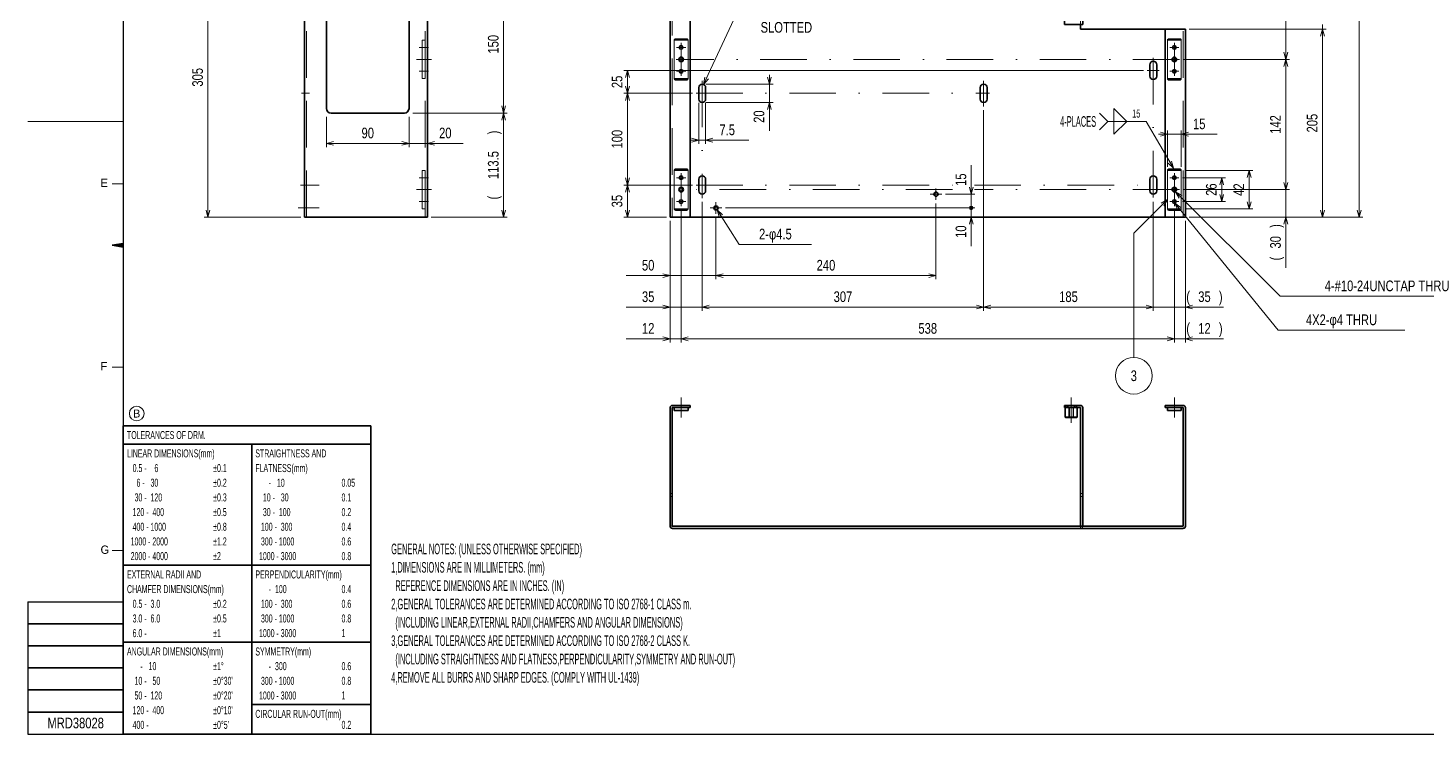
# Model space of a CAD drawing. Header units: millimetres. Extents: x 7 to 587, y 2 to 418.
# Drawn here: x 7 to 388.5, y 10 to 202.5 of the extents above; entities that cross this region are included whole.
import ezdxf
from ezdxf.enums import TextEntityAlignment as Align

# ---------------------------------------------------------------- set-up
doc = ezdxf.new("R2010")
doc.units = ezdxf.units.MM
doc.linetypes.add('DASHDOT', pattern=[25.3, 12.7, -6.3, 0, -6.3])
doc.linetypes.add('DASHED', pattern=[19, 12.7, -6.3])
for name, color, linetype in [('GR1_02', 7, 'Continuous'), ('GR1_16', 7, 'Continuous'), ('図面枠C7M', 7, 'Continuous'), ('表題、部品表_Layer1', 7, 'Continuous')]:
    doc.layers.add(name, color=color, linetype=linetype)
doc.styles.add('HG丸ｺﾞｼｯｸM-PRO', font='')
doc.styles.get('HG丸ｺﾞｼｯｸM-PRO').set_extended_font_data('HG丸ｺﾞｼｯｸM-PRO')
pattern_1 = [(45, (0, 0), (-0.1767767, 0.1767767), [])]

# ---------------------------------------------------------------- blocks, each defined once
blk = doc.blocks.new('BLKF024')
at = {"layer": '図面枠C7M', "color": 3, "linetype": 'Continuous', "lineweight": 35}
for p, q in [((30.067393, 143.236108), (30.09438, 143.263095)), ((30.188706, 143.216), (30.264271, 143.291564)), ((30.310019, 143.195891), (30.434161, 143.320033)), ((30.431331, 143.175782), (30.604052, 143.348503)), ((30.552644, 143.155673), (30.773942, 143.376972)), ((30.673956, 143.135565), (30.943833, 143.405441)), ((30.795269, 143.115456), (31.113723, 143.43391)), ((30.916582, 143.095347), (31.283614, 143.462379)), ((31.037894, 143.075238), (31.453504, 143.490848)), ((31.159207, 143.05513), (31.623395, 143.519317)), ((31.280519, 143.035021), (31.793285, 143.547787)), ((31.401832, 143.014912), (31.963176, 143.576256)), ((31.523145, 142.994803), (32.133066, 143.604725)), ((31.644457, 142.974695), (32.302957, 143.633194)), ((31.76577, 142.954586), (32.472847, 143.661663)), ((31.887082, 142.934477), (32.642738, 143.690132)), ((32.008395, 142.914368), (32.812628, 143.718601)), ((32.129708, 142.894259), (32.982519, 143.747071)), ((32.25102, 142.874151), (33, 143.62313)), ((32.372333, 142.854042), (33, 143.481709)), ((32.493645, 142.833933), (33, 143.340288)), ((32.614958, 142.813824), (33, 143.198866)), ((32.736271, 142.793716), (33, 143.057445)), ((32.857583, 142.773607), (33, 142.916024)), ((32.978896, 142.753498), (33, 142.774602))]:
    blk.add_line(p, q, dxfattribs=at)
blk = doc.blocks.new('BLKF023')
at = {"layer": '図面枠C7M', "color": 2, "linetype": 'Continuous', "lineweight": 25}
for p, q in [((33, 410), (33, 10)), ((7, 46), (7, 10)), ((7, 46), (33, 46)), ((7, 10), (587, 10))]:
    blk.add_line(p, q, dxfattribs=at)
at = {"layer": '図面枠C7M', "color": 4, "linetype": 'Continuous', "lineweight": 13}
for p, q in [((7, 177), (33, 177)), ((30, 160), (33, 160)), ((30, 110), (33, 110)), ((30, 60), (33, 60))]:
    blk.add_line(p, q, dxfattribs=at)
at = {"layer": '図面枠C7M', "color": 3, "linetype": 'Continuous', "lineweight": 35}
for p, q in [((33, 143.75), (30, 143.25)), ((30, 143.25), (33, 142.75)), ((7, 40), (33, 40)), ((7, 34), (33, 34)), ((7, 28), (33, 28)), ((7, 22), (33, 22)), ((7, 16), (33, 16))]:
    blk.add_line(p, q, dxfattribs=at)
blk.add_blockref('BLKF024', (0, 0), dxfattribs=at)
at = {"layer": '図面枠C7M', "color": 4, "linetype": 'Continuous', "lineweight": 13, "style": 'HG丸ｺﾞｼｯｸM-PRO'}
for s, width, p in [('E', 1.001589, (26.79, 158.45)), ('F', 0.998986, (26.79, 108.45)), ('G', 1.003714, (26.79, 58.45))]:
    blk.add_text(s, height=2.25, dxfattribs=dict(at, width=width)).set_placement(p, align=Align.BOTTOM_LEFT)
blk = doc.blocks.new('BLKF028')
at = {"layer": 'GR1_02', "color": 3, "linetype": 'Continuous', "lineweight": 35}
for p, q in [((182.1, 150.91), (182.1, 327.16)), ((182.1, 327.16), (187.6, 327.16)), ((187.6, 327.16), (187.6, 150.91)), ((289.6, 204.03), (289.6, 327.16)), ((289.6, 327.16), (294.6, 327.16)), ((294.6, 203.41), (294.6, 327.16)), ((289.6, 203.41), (289.6, 204.03)), ((289.6, 203.41), (294.6, 203.41)), ((294.03, 203.41), (294.03, 202.16)), ((294.03, 202.16), (322.6, 202.16)), ((317.1, 202.16), (317.1, 150.91)), ((322.6, 150.91), (322.6, 202.16)), ((187.6, 150.91), (182.1, 150.91)), ((182.1, 150.91), (322.6, 150.91))]:
    blk.add_line(p, q, dxfattribs=at)
at = {"layer": 'GR1_02', "color": 4, "linetype": 'DASHED', "lineweight": 13}
for p, q in [((182.68, 327.16), (182.68, 150.91)), ((294.03, 327.16), (294.03, 203.41)), ((322.03, 150.91), (322.03, 202.16))]:
    blk.add_line(p, q, dxfattribs=at)
blk = doc.blocks.new('BLKF031')
at = {"layer": 'GR1_02', "color": 3, "linetype": 'Continuous', "lineweight": 35}
for radius in [0.625, 0.5]:
    blk.add_circle((185.1, 158.41), radius, dxfattribs=at)
blk = doc.blocks.new('BLKF032')
at = {"layer": 'GR1_02', "color": 4, "linetype": 'DASHED', "lineweight": 13}
for p, q in [((186.98, 163.66), (183.23, 163.66)), ((183.23, 163.66), (183.23, 153.16)), ((186.98, 153.16), (186.98, 163.66)), ((183.23, 153.16), (186.98, 153.16))]:
    blk.add_line(p, q, dxfattribs=at)
blk = doc.blocks.new('BLKF033')
at = {"layer": 'GR1_02', "color": 3, "linetype": 'Continuous', "lineweight": 35}
for radius in [0.625, 0.5]:
    blk.add_circle((185.1, 193.91), radius, dxfattribs=at)
blk = doc.blocks.new('BLKF034')
at = {"layer": 'GR1_02', "color": 4, "linetype": 'DASHED', "lineweight": 13}
for p, q in [((186.98, 199.16), (183.23, 199.16)), ((183.23, 199.16), (183.23, 188.66)), ((186.98, 188.66), (186.98, 199.16)), ((183.23, 188.66), (186.98, 188.66))]:
    blk.add_line(p, q, dxfattribs=at)
blk = doc.blocks.new('BLKF035')
at = {"layer": 'GR1_02', "color": 3, "linetype": 'Continuous', "lineweight": 35}
for radius in [0.625, 0.5]:
    blk.add_circle((319.6, 193.91), radius, dxfattribs=at)
blk = doc.blocks.new('BLKF036')
at = {"layer": 'GR1_02', "color": 4, "linetype": 'DASHED', "lineweight": 13}
for p, q in [((321.48, 199.16), (317.73, 199.16)), ((317.73, 199.16), (317.73, 188.66)), ((321.48, 188.66), (321.48, 199.16)), ((317.73, 188.66), (321.48, 188.66))]:
    blk.add_line(p, q, dxfattribs=at)
blk = doc.blocks.new('BLKF037')
at = {"layer": 'GR1_02', "color": 3, "linetype": 'Continuous', "lineweight": 35}
for radius in [0.625, 0.5]:
    blk.add_circle((319.6, 158.41), radius, dxfattribs=at)
blk = doc.blocks.new('BLKF038')
at = {"layer": 'GR1_02', "color": 4, "linetype": 'DASHED', "lineweight": 13}
for p, q in [((321.48, 163.66), (317.73, 163.66)), ((317.73, 163.66), (317.73, 153.16)), ((321.48, 153.16), (321.48, 163.66)), ((317.73, 153.16), (321.48, 153.16))]:
    blk.add_line(p, q, dxfattribs=at)
blk = doc.blocks.new('BLKF039')
at = {"layer": 'GR1_02', "color": 4, "linetype": 'DASHED', "lineweight": 13}
for p, q in [((115.33, 199.16), (114.53, 199.16)), ((114.53, 199.16), (114.53, 188.66)), ((115.33, 188.66), (115.33, 199.16)), ((114.53, 188.66), (115.33, 188.66))]:
    blk.add_line(p, q, dxfattribs=at)
blk = doc.blocks.new('BLKF040')
at = {"layer": 'GR1_02', "color": 4, "linetype": 'DASHED', "lineweight": 13}
for p, q in [((115.33, 163.66), (114.53, 163.66)), ((114.53, 163.66), (114.53, 153.16)), ((115.33, 153.16), (115.33, 163.66)), ((114.53, 153.16), (115.33, 153.16))]:
    blk.add_line(p, q, dxfattribs=at)
blk = doc.blocks.new('FXTIP_ARROW_S')
at = {"color": 0, "linetype": 'Continuous', "lineweight": -2}
for q in [(-1, 0), (-0.97, 0.26), (-0.97, -0.26)]:
    blk.add_line((0, 0), q, dxfattribs=at)
blk = doc.blocks.new('FXTIP_ARROW_E')
at = {"color": 0, "linetype": 'Continuous', "lineweight": -2}
for q in [(-1, 0), (-0.97, 0.26), (-0.97, -0.26)]:
    blk.add_line((0, 0), q, dxfattribs=at)
blk = doc.blocks.new('BLKF044')
at = {"layer": 'GR1_02', "color": 3, "linetype": 'Continuous', "lineweight": 35}
for p, q in [((186.98, 99), (183.23, 99)), ((183.23, 99), (183.23, 98.2)), ((183.23, 98.2), (186.98, 98.2)), ((186.98, 98.2), (186.98, 99))]:
    blk.add_line(p, q, dxfattribs=at)
blk = doc.blocks.new('BLKF045')
at = {"layer": 'GR1_02', "color": 3, "linetype": 'Continuous', "lineweight": 35}
for p, q in [((321.48, 99), (317.73, 99)), ((317.73, 99), (317.73, 98.2)), ((317.73, 98.2), (321.48, 98.2)), ((321.48, 98.2), (321.48, 99))]:
    blk.add_line(p, q, dxfattribs=at)
blk = doc.blocks.new('FXTIP_BLACKDOT_S')
at = {"color": 0, "linetype": 'Continuous', "lineweight": -2}
blk.add_line((0, 0), (-1, 0), dxfattribs=at)
at = {"color": 0, "linetype": 'Continuous', "lineweight": -2, "const_width": 0.25}
blk.add_lwpolyline([(-0.125, 0, 1), (0.125, 0, 1)], format="xyb", close=True, dxfattribs=at)
at = {"color": 0, "linetype": 'Continuous', "lineweight": -2}
blk.add_circle((0, 0), 0.25, dxfattribs=at)
blk = doc.blocks.new('BLKF053')
at = {"layer": 'GR1_02', "color": 3, "linetype": 'Continuous', "lineweight": 35}
for p, q in [((94.65, 295.53), (94.65, 271.46)), ((95.9, 296.78), (109.65, 296.78)), ((110.9, 295.53), (110.9, 225.53)), ((94.65, 266.14), (94.65, 225.53)), ((109.65, 224.28), (95.9, 224.28))]:
    blk.add_line(p, q, dxfattribs=at)
for centre, start, end in [((95.9, 295.53), 90, 180), ((109.65, 295.53), 0, 90), ((95.9, 225.53), 180, 270), ((109.65, 225.53), 270, 0)]:
    blk.add_arc(centre, 1.25, start, end, dxfattribs=at)
blk = doc.blocks.new('BLKF054')
at = {"layer": 'GR1_02', "color": 3, "linetype": 'Continuous', "lineweight": 35}
for p, q in [((88.4, 180.53), (88.4, 215.53)), ((109.65, 216.78), (89.65, 216.78)), ((110.9, 180.53), (110.9, 215.53)), ((109.65, 179.28), (89.65, 179.28))]:
    blk.add_line(p, q, dxfattribs=at)
for centre, start, end in [((89.65, 215.53), 90, 180), ((109.65, 215.53), 0, 90), ((89.65, 180.53), 180, 270), ((109.65, 180.53), 270, 0)]:
    blk.add_arc(centre, 1.25, start, end, dxfattribs=at)
blk = doc.blocks.new('BLKF052')
at = {"layer": 'GR1_02', "color": 3, "linetype": 'Continuous', "lineweight": 35}
for p, q in [((91.09, 326.41), (82.98, 227.16)), ((91.9, 327.16), (91.09, 326.41)), ((115.9, 327.16), (91.9, 327.16)), ((115.9, 327.16), (115.9, 150.91)), ((82.4, 227.16), (82.98, 227.16)), ((82.4, 150.91), (82.4, 227.16)), ((115.9, 150.91), (82.4, 150.91))]:
    blk.add_line(p, q, dxfattribs=at)
at = {"layer": 'GR1_02', "color": 4, "linetype": 'DASHED', "lineweight": 13}
for p, q in [((115.33, 150.91), (115.33, 327.16)), ((82.98, 150.91), (82.98, 227.16))]:
    blk.add_line(p, q, dxfattribs=at)
at = {"layer": 'GR1_02', "color": 3, "linetype": 'Continuous', "lineweight": 35}
for name in ['BLKF053', 'BLKF054']:
    blk.add_blockref(name, (0, 0), dxfattribs=at)
blk = doc.blocks.new('BLKF065')
at = {"layer": 'GR1_16', "linetype": 'Continuous', "lineweight": 13}
h = blk.add_hatch(dxfattribs=at)
h.set_pattern_fill('_USER', color=4, scale=0.25, angle=45, style=0, pattern_type=0)
h.set_pattern_definition(pattern_1)
edge = h.paths.add_edge_path(flags=0)
edge.add_line((318.13, 164.06), (321.08, 164.06))
edge.add_arc((321.08, 163.66), 0.4, 0, 90, ccw=False)
edge.add_line((321.48, 163.66), (317.73, 163.66))
edge.add_arc((318.13, 163.66), 0.4, 90, 180, ccw=False)
at = {"layer": 'GR1_16', "color": 4, "linetype": 'DASHDOT', "lineweight": 13}
for p, q in [((321.08, 164.06), (318.13, 164.06)), ((317.73, 163.66), (321.48, 163.66))]:
    blk.add_line(p, q, dxfattribs=at)
for centre, start, end in [((318.13, 163.66), 90, 180), ((321.08, 163.66), 0, 90)]:
    blk.add_arc(centre, 0.4, start, end, dxfattribs=at)
blk = doc.blocks.new('BLKF066')
at = {"layer": 'GR1_16', "linetype": 'Continuous', "lineweight": 13}
h = blk.add_hatch(dxfattribs=at)
h.set_pattern_fill('_USER', color=4, scale=0.25, angle=45, style=0, pattern_type=0)
h.set_pattern_definition(pattern_1)
edge = h.paths.add_edge_path(flags=0)
edge.add_line((318.13, 152.76), (321.08, 152.76))
edge.add_arc((321.08, 153.16), 0.4, 270, 360)
edge.add_line((321.48, 153.16), (317.73, 153.16))
edge.add_arc((318.13, 153.16), 0.4, 180, 270)
at = {"layer": 'GR1_16', "color": 4, "linetype": 'DASHDOT', "lineweight": 13}
for p, q in [((317.73, 153.16), (321.48, 153.16)), ((321.08, 152.76), (318.13, 152.76))]:
    blk.add_line(p, q, dxfattribs=at)
for centre, start, end in [((318.13, 153.16), 180, 270), ((321.08, 153.16), 270, 0)]:
    blk.add_arc(centre, 0.4, start, end, dxfattribs=at)
blk = doc.blocks.new('BLKF067')
at = {"layer": 'GR1_16', "linetype": 'Continuous', "lineweight": 13}
h = blk.add_hatch(dxfattribs=at)
h.set_pattern_fill('_USER', color=4, scale=0.25, angle=45, style=0, pattern_type=0)
h.set_pattern_definition(pattern_1)
edge = h.paths.add_edge_path(flags=0)
edge.add_line((318.13, 199.56), (321.08, 199.56))
edge.add_arc((321.08, 199.16), 0.4, 0, 90, ccw=False)
edge.add_line((321.48, 199.16), (317.73, 199.16))
edge.add_arc((318.13, 199.16), 0.4, 90, 180, ccw=False)
at = {"layer": 'GR1_16', "color": 4, "linetype": 'DASHDOT', "lineweight": 13}
for p, q in [((317.73, 199.16), (321.48, 199.16)), ((321.08, 199.56), (318.13, 199.56))]:
    blk.add_line(p, q, dxfattribs=at)
for centre, start, end in [((318.13, 199.16), 90, 180), ((321.08, 199.16), 0, 90)]:
    blk.add_arc(centre, 0.4, start, end, dxfattribs=at)
blk = doc.blocks.new('BLKF068')
at = {"layer": 'GR1_16', "linetype": 'Continuous', "lineweight": 13}
h = blk.add_hatch(dxfattribs=at)
h.set_pattern_fill('_USER', color=4, scale=0.25, angle=45, style=0, pattern_type=0)
h.set_pattern_definition(pattern_1)
edge = h.paths.add_edge_path(flags=0)
edge.add_line((318.13, 188.26), (321.08, 188.26))
edge.add_arc((321.08, 188.66), 0.4, 270, 360)
edge.add_line((321.48, 188.66), (317.73, 188.66))
edge.add_arc((318.13, 188.66), 0.4, 180, 270)
at = {"layer": 'GR1_16', "color": 4, "linetype": 'DASHDOT', "lineweight": 13}
for p, q in [((317.73, 188.66), (321.48, 188.66)), ((321.08, 188.26), (318.13, 188.26))]:
    blk.add_line(p, q, dxfattribs=at)
for centre, start, end in [((318.13, 188.66), 180, 270), ((321.08, 188.66), 270, 0)]:
    blk.add_arc(centre, 0.4, start, end, dxfattribs=at)
blk = doc.blocks.new('BLKF069')
at = {"layer": 'GR1_16', "linetype": 'Continuous', "lineweight": 13}
h = blk.add_hatch(dxfattribs=at)
h.set_pattern_fill('_USER', color=4, scale=0.25, angle=45, style=0, pattern_type=0)
h.set_pattern_definition(pattern_1)
edge = h.paths.add_edge_path(flags=0)
edge.add_line((183.63, 199.56), (186.58, 199.56))
edge.add_arc((186.58, 199.16), 0.4, 0, 90, ccw=False)
edge.add_line((186.98, 199.16), (183.23, 199.16))
edge.add_arc((183.63, 199.16), 0.4, 90, 180, ccw=False)
at = {"layer": 'GR1_16', "color": 4, "linetype": 'DASHDOT', "lineweight": 13}
for p, q in [((183.23, 199.16), (186.98, 199.16)), ((186.58, 199.56), (183.63, 199.56))]:
    blk.add_line(p, q, dxfattribs=at)
for centre, start, end in [((183.63, 199.16), 90, 180), ((186.58, 199.16), 0, 90)]:
    blk.add_arc(centre, 0.4, start, end, dxfattribs=at)
blk = doc.blocks.new('BLKF070')
at = {"layer": 'GR1_16', "linetype": 'Continuous', "lineweight": 13}
h = blk.add_hatch(dxfattribs=at)
h.set_pattern_fill('_USER', color=4, scale=0.25, angle=45, style=0, pattern_type=0)
h.set_pattern_definition(pattern_1)
edge = h.paths.add_edge_path(flags=0)
edge.add_line((183.63, 188.26), (186.58, 188.26))
edge.add_arc((186.58, 188.66), 0.4, 270, 360)
edge.add_line((186.98, 188.66), (183.23, 188.66))
edge.add_arc((183.63, 188.66), 0.4, 180, 270)
at = {"layer": 'GR1_16', "color": 4, "linetype": 'DASHDOT', "lineweight": 13}
for p, q in [((183.23, 188.66), (186.98, 188.66)), ((186.58, 188.26), (183.63, 188.26))]:
    blk.add_line(p, q, dxfattribs=at)
for centre, start, end in [((183.63, 188.66), 180, 270), ((186.58, 188.66), 270, 0)]:
    blk.add_arc(centre, 0.4, start, end, dxfattribs=at)
blk = doc.blocks.new('BLKF071')
at = {"layer": 'GR1_16', "linetype": 'Continuous', "lineweight": 13}
h = blk.add_hatch(dxfattribs=at)
h.set_pattern_fill('_USER', color=4, scale=0.25, angle=45, style=0, pattern_type=0)
h.set_pattern_definition(pattern_1)
edge = h.paths.add_edge_path(flags=0)
edge.add_line((183.63, 164.06), (186.58, 164.06))
edge.add_arc((186.58, 163.66), 0.4, 0, 90, ccw=False)
edge.add_line((186.98, 163.66), (183.23, 163.66))
edge.add_arc((183.63, 163.66), 0.4, 90, 180, ccw=False)
at = {"layer": 'GR1_16', "color": 4, "linetype": 'DASHDOT', "lineweight": 13}
for p, q in [((186.58, 164.06), (183.63, 164.06)), ((183.23, 163.66), (186.98, 163.66))]:
    blk.add_line(p, q, dxfattribs=at)
for centre, start, end in [((183.63, 163.66), 90, 180), ((186.58, 163.66), 0, 90)]:
    blk.add_arc(centre, 0.4, start, end, dxfattribs=at)
blk = doc.blocks.new('BLKF072')
at = {"layer": 'GR1_16', "linetype": 'Continuous', "lineweight": 13}
h = blk.add_hatch(dxfattribs=at)
h.set_pattern_fill('_USER', color=4, scale=0.25, angle=45, style=0, pattern_type=0)
h.set_pattern_definition(pattern_1)
edge = h.paths.add_edge_path(flags=0)
edge.add_line((183.63, 152.76), (186.58, 152.76))
edge.add_arc((186.58, 153.16), 0.4, 270, 360)
edge.add_line((186.98, 153.16), (183.23, 153.16))
edge.add_arc((183.63, 153.16), 0.4, 180, 270)
at = {"layer": 'GR1_16', "color": 4, "linetype": 'DASHDOT', "lineweight": 13}
for p, q in [((183.23, 153.16), (186.98, 153.16)), ((186.58, 152.76), (183.63, 152.76))]:
    blk.add_line(p, q, dxfattribs=at)
for centre, start, end in [((183.63, 153.16), 180, 270), ((186.58, 153.16), 270, 0)]:
    blk.add_arc(centre, 0.4, start, end, dxfattribs=at)
blk = doc.blocks.new('BLKF073')
at = {"layer": 'GR1_16', "color": 4, "linetype": 'Continuous', "lineweight": 13}
for p, q in [((306.6, 176.99), (303.1, 180.49)), ((303.1, 173.49), (303.1, 180.49)), ((306.6, 176.99), (303.1, 173.49))]:
    blk.add_line(p, q, dxfattribs=at)
blk = doc.blocks.new('BLKF077')
at = {"layer": 'GR1_02', "color": 4, "linetype": 'DASHED', "lineweight": 13}
for p, q in [((290, 99.55), (292.95, 99.55)), ((290, 99), (290, 99.55)), ((290.23, 99.55), (290.23, 99.52)), ((290.85, 99), (290.23, 99.52)), ((292.73, 99.52), (290.23, 99.52)), ((292.1, 99), (292.73, 99.52)), ((292.73, 99.55), (292.73, 99.52)), ((292.95, 99.55), (292.95, 99)), ((293.1, 99), (289.85, 99)), ((290.85, 96.25), (290.85, 99)), ((292.1, 99), (290.85, 99)), ((290.98, 96.25), (290.98, 99)), ((291.98, 96.25), (291.98, 99)), ((292.1, 96.25), (292.1, 99))]:
    blk.add_line(p, q, dxfattribs=at)
at = {"layer": 'GR1_02', "color": 4, "linetype": 'Continuous', "lineweight": 35}
for p, q in [((289.85, 96.37), (289.85, 99)), ((289.85, 96.37), (293.1, 96.37)), ((289.98, 96.25), (289.85, 96.37)), ((292.98, 96.25), (289.98, 96.25)), ((293.1, 96.37), (292.98, 96.25)), ((293.1, 99), (293.1, 96.37))]:
    blk.add_line(p, q, dxfattribs=at)
blk = doc.blocks.new('BLKF082')
at = {"layer": '図面枠C7M', "color": 3, "linetype": 'Continuous', "lineweight": 35}
for p, q in [((33, 94), (100.5, 94)), ((33, 94), (33, 10)), ((100.5, 10), (100.5, 94)), ((33, 89), (100.5, 89)), ((68, 10), (68, 89)), ((33, 56), (68, 56)), ((68, 56), (100.5, 56)), ((33, 35), (68, 35)), ((68, 35), (100.5, 35)), ((68, 18), (100.5, 18)), ((33, 10), (100.5, 10))]:
    blk.add_line(p, q, dxfattribs=at)
at = {"layer": '図面枠C7M', "color": 4, "linetype": 'Continuous', "lineweight": 13, "style": 'HG丸ｺﾞｼｯｸM-PRO'}
for s, height, width, p in [('TOLERANCES OF DRM.', 2.1818, 0.522208, (34, 91.5)), ('LINEAR DIMENSIONS(mm)', 2.1818, 0.521664, (34, 86.5)), ('STRAIGHTNESS AND', 2.1818, 0.521949, (69, 86.5)), (' 0.5 -    6', 2.1818, 0.524049, (35, 82.5)), ('±0.1', 2.182, 0.52198, (57.5, 82.5)), ('FLATNESS(mm)', 2.1818, 0.521994, (69, 82.5)), ('   6 -   30', 2.1818, 0.52397, (35, 78.5)), ('±0.2', 2.182, 0.52198, (57.5, 78.5)), ('     -   10', 2.1818, 0.524651, (70, 78.5)), ('0.05', 2.182, 0.52205, (92.5, 78.5)), ('  30 -  120', 2.1818, 0.522893, (35, 74.5)), ('±0.3', 2.182, 0.52198, (57.5, 74.5)), ('  10 -   30', 2.1818, 0.523391, (70, 74.5)), ('0.1', 2.182, 0.522424, (92.5, 74.5)), (' 120 -  400', 2.1818, 0.52246, (35, 70.5)), ('±0.5', 2.182, 0.52198, (57.5, 70.5)), ('  30 -  100', 2.1818, 0.522893, (70, 70.5)), ('0.2', 2.182, 0.522424, (92.5, 70.5)), (' 400 - 1000', 2.1818, 0.52208, (35, 66.5)), ('±0.8', 2.182, 0.52198, (57.5, 66.5)), (' 100 -  300', 2.1818, 0.52246, (70, 66.5)), ('0.4', 2.182, 0.522424, (92.5, 66.5)), ('1000 - 2000', 2.1818, 0.521744, (35, 62.5)), ('±1.2', 2.182, 0.52198, (57.5, 62.5)), (' 300 - 1000', 2.1818, 0.52208, (70, 62.5)), ('0.6', 2.182, 0.522424, (92.5, 62.5)), ('2000 - 4000', 2.1818, 0.521744, (35, 58.5)), ('±2', 2.182, 0.521216, (57.5, 58.5)), ('1000 - 3000', 2.1818, 0.521744, (70, 58.5)), ('0.8', 2.182, 0.522424, (92.5, 58.5)), ('EXTERNAL RADII AND', 2.1818, 0.522426, (34, 53.5)), ('PERPENDICULARITY(mm)', 2.1818, 0.521822, (69, 53.5)), ('CHAMFER DIMENSIONS(mm)', 2.1818, 0.521615, (34, 49.5)), ('     -  100', 2.1818, 0.52397, (70, 49.5)), ('0.4', 2.182, 0.522424, (92.5, 49.5)), (' 0.5 -  3.0', 2.1818, 0.523514, (35, 45.5)), ('±0.2', 2.182, 0.52198, (57.5, 45.5)), (' 100 -  300', 2.1818, 0.52246, (70, 45.5)), ('0.6', 2.182, 0.522424, (92.5, 45.5)), (' 3.0 -  6.0', 2.1818, 0.523514, (35, 41.5)), ('±0.5', 2.182, 0.52198, (57.5, 41.5)), (' 300 - 1000', 2.1818, 0.52208, (70, 41.5)), ('0.8', 2.182, 0.522424, (92.5, 41.5)), (' 6.0 -', 2.182, 0.523279, (35, 37.5)), ('±1', 2.182, 0.521216, (57.5, 37.5)), ('1000 - 3000', 2.1818, 0.521744, (70, 37.5)), ('1', 2.18, 0.521199, (92.5, 37.5)), ('ANGULAR DIMENSIONS(mm)', 2.1818, 0.521887, (34, 32.5)), ('SYMMETRY(mm)', 2.1818, 0.521222, (69, 32.5)), ('     -   10', 2.1818, 0.524651, (35, 28.5)), ('±1°', 2.182, 0.52122, (57.5, 28.5)), ('     -  300', 2.1818, 0.52397, (70, 28.5)), ('0.6', 2.182, 0.522424, (92.5, 28.5)), ('  10 -   50', 2.1818, 0.523391, (35, 24.5)), ("±0°30'", 2.182, 0.521679, (57.5, 24.5)), (' 300 - 1000', 2.1818, 0.52208, (70, 24.5)), ('0.8', 2.182, 0.522424, (92.5, 24.5)), ('  50 -  120', 2.1818, 0.522893, (35, 20.5)), ("±0°20'", 2.182, 0.521679, (57.5, 20.5)), ('1000 - 3000', 2.1818, 0.521744, (70, 20.5)), ('1', 2.18, 0.521199, (92.5, 20.5)), (' 120 -  400', 2.1818, 0.52246, (35, 16.5)), ("±0°10'", 2.182, 0.521679, (57.5, 16.5)), ('CIRCULAR RUN-OUT(mm)', 2.1818, 0.521639, (69, 15.5)), (' 400 -', 2.182, 0.52234, (35, 12.5)), ("±0°5'", 2.182, 0.521776, (57.5, 12.5)), ('0.2', 2.182, 0.522424, (92.5, 12.5))]:
    blk.add_text(s, height=height, dxfattribs=dict(at, width=width)).set_placement(p, align=Align.MIDDLE_LEFT)
blk = doc.blocks.new('BLKF083')
at = {"layer": '表題、部品表_Layer1', "color": 4, "linetype": 'Continuous', "lineweight": 13}
blk.add_circle((36.64, 97.37), 2, dxfattribs=at)
at = {"layer": '表題、部品表_Layer1', "color": 4, "linetype": 'Continuous', "lineweight": 13, "style": 'HG丸ｺﾞｼｯｸM-PRO', "width": 1.04272}
blk.add_text('B', height=2.18, dxfattribs=at).set_placement((36.64, 97.37), align=Align.MIDDLE_CENTER)

msp = doc.modelspace()

# ---------------------------------------------------------------- linework, layer by layer
at = {"layer": 'GR1_02', "color": 4, "linetype": 'DASHDOT', "lineweight": 13}
for p, q in [((185.1, 198.41), (185.1, 189.41)), ((319.6, 198.41), (319.6, 189.41)), ((116.18, 197.16), (113.68, 197.16)), ((186.35, 197.16), (183.85, 197.16)), ((320.85, 197.16), (318.35, 197.16)), ((117, 193.91), (112.95, 193.91)), ((320.98, 193.91), (183.73, 193.91)), ((312.23, 190.91), (315.48, 190.91)), ((313.85, 194.35), (313.85, 156.08)), ((116.18, 190.66), (113.68, 190.66)), ((186.35, 190.66), (183.85, 190.66)), ((190.85, 188.1), (190.85, 156.08)), ((267.6, 188.1), (267.6, 181.08)), ((320.85, 190.66), (318.35, 190.66)), ((83.75, 184.66), (81.54, 184.66)), ((189.23, 184.66), (269.23, 184.66)), ((116.18, 161.66), (113.68, 161.66)), ((186.35, 161.66), (183.85, 161.66)), ((185.1, 162.91), (185.1, 153.91)), ((320.85, 161.66), (318.35, 161.66)), ((319.6, 162.91), (319.6, 153.91)), ((86.41, 159.66), (81.28, 159.66)), ((117, 158.41), (112.95, 158.41)), ((259.11, 158.41), (183.73, 158.41)), ((189.23, 159.66), (259.11, 159.66)), ((256.16, 157.16), (253.04, 157.16)), ((254.6, 155.6), (254.6, 158.72)), ((265.07, 159.66), (315.48, 159.66)), ((320.98, 158.41), (265.07, 158.41)), ((80.66, 153.41), (86.43, 153.41)), ((116.18, 155.16), (113.68, 155.16)), ((186.35, 155.16), (183.85, 155.16)), ((196.16, 153.41), (193.04, 153.41)), ((194.6, 151.85), (194.6, 154.97)), ((320.85, 155.16), (318.35, 155.16)), ((185.1, 101.78), (185.1, 96.27)), ((291.48, 101.78), (291.48, 94.81)), ((319.6, 101.78), (319.6, 96.27))]:
    msp.add_line(p, q, dxfattribs=at)
at = {"layer": 'GR1_02', "color": 3, "linetype": 'Continuous', "lineweight": 35}
for p, q in [((312.91, 189.35), (312.91, 192.47)), ((314.79, 189.35), (314.79, 192.47)), ((189.91, 183.1), (189.91, 186.22)), ((191.79, 183.1), (191.79, 186.22)), ((266.66, 183.1), (266.66, 186.22)), ((268.54, 183.1), (268.54, 186.22)), ((189.91, 158.1), (189.91, 161.22)), ((191.79, 158.1), (191.79, 161.22)), ((312.91, 158.1), (312.91, 161.22)), ((314.79, 158.1), (314.79, 161.22)), ((182.68, 99.57), (187.6, 99.57)), ((187.6, 99), (187.6, 99.57)), ((289.6, 99), (289.6, 99.57)), ((289.6, 99.57), (294.03, 99.57)), ((317.1, 99), (317.1, 99.57)), ((317.1, 99.57), (322.03, 99.57)), ((182.1, 99), (182.1, 66.65)), ((182.68, 99), (187.6, 99)), ((182.68, 66.65), (182.68, 99)), ((289.6, 99), (294.03, 99)), ((294.03, 66.65), (294.03, 99)), ((294.6, 99), (294.6, 66.65)), ((317.1, 99), (322.03, 99)), ((322.03, 66.65), (322.03, 99)), ((322.6, 99), (322.6, 66.65)), ((182.68, 66.65), (322.03, 66.65)), ((182.68, 66.07), (322.03, 66.07))]:
    msp.add_line(p, q, dxfattribs=at)
at = {"layer": 'GR1_02', "color": 4, "linetype": 'DASHED', "lineweight": 13}
for p, q in [((289.98, 99), (289.98, 99.57)), ((292.98, 99), (292.98, 99.57)), ((182.1, 75.57), (182.68, 75.57)), ((182.1, 74.76), (182.68, 74.76)), ((294.03, 75.57), (294.6, 75.57)), ((294.03, 74.76), (294.6, 74.76)), ((182.1, 66.65), (182.68, 66.65)), ((294.03, 66.65), (294.03, 66.07))]:
    msp.add_line(p, q, dxfattribs=at)
at = {"layer": 'GR1_02', "color": 3, "linetype": 'Continuous', "lineweight": 35}
for centre, radius in [((185.1, 197.16), 0.5), ((319.6, 197.16), 0.5), ((185.1, 190.66), 0.5), ((319.6, 190.66), 0.5), ((185.1, 161.66), 0.5), ((319.6, 161.66), 0.5), ((254.6, 157.16), 0.562), ((185.1, 155.16), 0.5), ((194.6, 153.41), 0.562), ((319.6, 155.16), 0.5)]:
    msp.add_circle(centre, radius, dxfattribs=at)
for centre, radius, start, end in [((313.85, 192.47), 0.938, 0, 180), ((190.85, 186.22), 0.938, 0, 180), ((267.6, 186.22), 0.938, 0, 180), ((313.85, 189.35), 0.938, 180, 0), ((190.85, 183.1), 0.938, 180, 0), ((267.6, 183.1), 0.938, 180, 0), ((190.85, 161.22), 0.938, 0, 180), ((313.85, 161.22), 0.938, 0, 180), ((190.85, 158.1), 0.938, 180, 0), ((313.85, 158.1), 0.938, 180, 0), ((182.68, 99), 0.575, 90, 180), ((294.03, 99), 0.575, 0, 90), ((322.03, 99), 0.575, 0, 90), ((182.68, 66.65), 0.575, 180, 270), ((322.03, 66.65), 0.575, 270, 0)]:
    msp.add_arc(centre, radius, start, end, dxfattribs=at)
at = {"layer": 'GR1_02', "color": 4, "linetype": 'DASHED', "lineweight": 13}
msp.add_arc((294.03, 66.65), 0.575, 270, 0, dxfattribs=at)
at = {"layer": 'GR1_16', "color": 4, "linetype": 'Continuous', "lineweight": 13}
for p, q in [((350, 193.91), (350, 327.16)), ((370, 150.91), (370, 327.16)), ((56.07, 150.91), (56.07, 227.16)), ((136.7, 179.28), (136.7, 216.78)), ((191.24, 187.07), (199.48, 204.82)), ((360, 202.16), (360, 203.41)), ((323.6, 202.16), (361, 202.16)), ((360, 150.91), (360, 202.16)), ((311.23, 190.91), (169.46, 190.91)), ((170.46, 184.66), (170.46, 190.91)), ((321.98, 193.91), (351, 193.91)), ((350, 158.41), (350, 193.91)), ((191.85, 187.16), (210.16, 187.16)), ((209.16, 187.16), (209.16, 189.66)), ((209.16, 182.16), (209.16, 187.16)), ((188.23, 184.66), (169.46, 184.66)), ((170.46, 159.66), (170.46, 184.66)), ((189.91, 182.1), (189.91, 170.88)), ((191.79, 182.1), (191.79, 170.88)), ((191.85, 182.16), (210.16, 182.16)), ((209.16, 174.45), (209.16, 182.16)), ((267.6, 180.08), (267.6, 125.39)), ((88.4, 178.28), (88.4, 170.02)), ((110.9, 178.28), (110.9, 170.02)), ((111.9, 179.28), (137.7, 179.28)), ((136.7, 150.91), (136.7, 179.28)), ((299.16, 179.29), (301.45, 176.99)), ((299.16, 174.7), (301.45, 176.99)), ((311.88, 176.99), (301.45, 176.99)), ((319.35, 164.22), (311.88, 176.99)), ((187.41, 171.88), (189.91, 171.88)), ((189.91, 171.88), (191.79, 171.88)), ((191.79, 171.88), (203.55, 171.88)), ((315.23, 173.51), (317.73, 173.51)), ((317.73, 164.66), (317.73, 174.51)), ((317.73, 173.51), (321.48, 173.51)), ((321.48, 164.66), (321.48, 174.51)), ((321.48, 173.51), (331.28, 173.51)), ((88.4, 171.02), (110.9, 171.02)), ((110.9, 171.02), (115.9, 171.02)), ((115.9, 171.02), (125.7, 171.02)), ((264.22, 157.16), (264.22, 165.08)), ((321.85, 161.66), (333.5, 161.66)), ((322.48, 163.66), (341, 163.66)), ((332.5, 155.16), (332.5, 161.66)), ((340, 153.16), (340, 163.66)), ((188.23, 159.66), (169.46, 159.66)), ((170.46, 150.91), (170.46, 159.66)), ((257.16, 157.16), (265.22, 157.16)), ((264.22, 153.41), (264.22, 157.16)), ((319.88, 157.85), (348.49, 129.34)), ((321.98, 158.41), (351, 158.41)), ((350, 150.91), (350, 158.41)), ((185.1, 152.91), (185.1, 116.75)), ((190.85, 155.08), (190.85, 125.39)), ((194.9, 152.93), (200.93, 143.46)), ((197.16, 153.41), (265.22, 153.41)), ((254.6, 154.6), (254.6, 133.97)), ((264.22, 150.91), (264.22, 153.41)), ((317.73, 155.72), (308.54, 146.54)), ((313.85, 155.08), (313.85, 125.39)), ((319.6, 152.91), (319.6, 116.75)), ((319.76, 154.68), (347.9, 120.09)), ((321.85, 155.16), (333.5, 155.16)), ((322.48, 153.16), (341, 153.16)), ((81.4, 150.91), (55.07, 150.91)), ((116.9, 150.91), (137.7, 150.91)), ((181.1, 150.91), (169.46, 150.91)), ((182.1, 149.91), (182.1, 116.75)), ((182.1, 149.91), (182.1, 125.39)), ((182.1, 149.91), (182.1, 133.97)), ((194.6, 150.85), (194.6, 133.97)), ((264.22, 142.99), (264.22, 150.91)), ((322.6, 149.91), (322.6, 116.75)), ((322.6, 149.91), (322.6, 125.39)), ((323.6, 150.91), (351, 150.91)), ((323.6, 150.91), (361, 150.91)), ((323.6, 150.91), (371, 150.91)), ((350, 137.07), (350, 150.91)), ((308.54, 146.54), (308.54, 112.67)), ((200.93, 143.46), (220.69, 143.46)), ((170.15, 134.97), (182.1, 134.97)), ((182.1, 134.97), (194.6, 134.97)), ((194.6, 134.97), (254.6, 134.97)), ((170.15, 126.39), (182.1, 126.39)), ((182.1, 126.39), (190.85, 126.39)), ((190.85, 126.39), (267.6, 126.39)), ((267.6, 126.39), (313.85, 126.39)), ((313.85, 126.39), (322.6, 126.39)), ((322.6, 126.39), (333.02, 126.39)), ((348.49, 129.34), (406.73, 129.34)), ((347.9, 120.09), (382.46, 120.09)), ((170.15, 117.75), (182.1, 117.75)), ((182.1, 117.75), (185.1, 117.75)), ((185.1, 117.75), (319.6, 117.75)), ((319.6, 117.75), (322.6, 117.75)), ((322.6, 117.75), (333.02, 117.75))]:
    msp.add_line(p, q, dxfattribs=at)
msp.add_circle((308.54, 107.67), 5, dxfattribs=at)

# ---------------------------------------------------------------- block references
at = {"layer": 'GR1_02', "color": 3, "linetype": 'Continuous', "lineweight": 35}
for name in ['BLKF052', 'BLKF028', 'BLKF033', 'BLKF035', 'BLKF031', 'BLKF037', 'BLKF044', 'BLKF045']:
    msp.add_blockref(name, (0, 0), dxfattribs=at)
at = {"layer": 'GR1_02', "color": 4, "linetype": 'DASHED', "lineweight": 13}
for name in ['BLKF039', 'BLKF034', 'BLKF036', 'BLKF040', 'BLKF032', 'BLKF038', 'BLKF077']:
    msp.add_blockref(name, (0, 0), dxfattribs=at)
at = {"layer": 'GR1_16', "color": 4, "linetype": 'DASHDOT', "lineweight": 13}
for name in ['BLKF069', 'BLKF067', 'BLKF070', 'BLKF068', 'BLKF071', 'BLKF065', 'BLKF072', 'BLKF066']:
    msp.add_blockref(name, (0, 0), dxfattribs=at)
at = {"layer": 'GR1_16', "color": 4, "linetype": 'Continuous', "lineweight": 13, "xscale": 2, "yscale": 2}
for name, p, rotation in [('FXTIP_ARROW_E', (360, 202.16), 90), ('FXTIP_ARROW_S', (350, 193.91), 270), ('FXTIP_ARROW_E', (170.46, 190.91), 90), ('FXTIP_ARROW_E', (350, 193.91), 90), ('FXTIP_ARROW_S', (191.24, 187.07), 245.1246805723224), ('FXTIP_ARROW_S', (209.16, 187.16), 270), ('FXTIP_ARROW_S', (170.46, 184.66), 270), ('FXTIP_ARROW_E', (170.46, 184.66), 90), ('FXTIP_ARROW_S', (136.7, 179.28), 270), ('FXTIP_ARROW_E', (209.16, 182.16), 90), ('FXTIP_ARROW_E', (136.7, 179.28), 90), ('FXTIP_ARROW_E', (189.91, 171.88), 360), ('FXTIP_ARROW_S', (191.79, 171.88), 180), ('FXTIP_ARROW_E', (317.73, 173.51), 360), ('FXTIP_ARROW_S', (321.48, 173.51), 180), ('FXTIP_ARROW_S', (88.4, 171.02), 180), ('FXTIP_ARROW_E', (110.9, 171.02), 360), ('FXTIP_ARROW_S', (115.9, 171.02), 180), ('FXTIP_ARROW_S', (319.35, 164.22), 300.3111439596586), ('FXTIP_ARROW_S', (170.46, 159.66), 270), ('FXTIP_ARROW_E', (332.5, 161.66), 90), ('FXTIP_ARROW_E', (340, 163.66), 90), ('FXTIP_ARROW_S', (350, 158.41), 270), ('FXTIP_ARROW_E', (170.46, 159.66), 90), ('FXTIP_ARROW_S', (264.22, 157.16), 270), ('FXTIP_ARROW_S', (319.88, 157.85), 135.0998550732789), ('FXTIP_ARROW_S', (332.5, 155.16), 270), ('FXTIP_ARROW_S', (56.07, 150.91), 270), ('FXTIP_ARROW_S', (136.7, 150.91), 270), ('FXTIP_ARROW_S', (170.46, 150.91), 270), ('FXTIP_ARROW_S', (194.9, 152.93), 122.4422849339166), ('FXTIP_BLACKDOT_S', (264.22, 153.41), 270), ('FXTIP_ARROW_S', (317.73, 155.72), 45), ('FXTIP_ARROW_S', (319.76, 154.68), 129.1286438101866), ('FXTIP_ARROW_S', (340, 153.16), 270), ('FXTIP_ARROW_S', (360, 150.91), 270), ('FXTIP_ARROW_S', (370, 150.91), 270), ('FXTIP_ARROW_E', (264.22, 150.91), 90), ('FXTIP_ARROW_E', (350, 150.91), 90), ('FXTIP_ARROW_E', (182.1, 134.97), 360), ('FXTIP_ARROW_S', (194.6, 134.97), 180), ('FXTIP_ARROW_E', (254.6, 134.97), 360), ('FXTIP_ARROW_E', (182.1, 126.39), 360), ('FXTIP_ARROW_S', (190.85, 126.39), 180), ('FXTIP_ARROW_E', (267.6, 126.39), 360), ('FXTIP_ARROW_S', (267.6, 126.39), 180), ('FXTIP_ARROW_E', (313.85, 126.39), 360), ('FXTIP_ARROW_S', (322.6, 126.39), 180), ('FXTIP_ARROW_E', (182.1, 117.75), 360), ('FXTIP_ARROW_S', (185.1, 117.75), 180), ('FXTIP_ARROW_E', (319.6, 117.75), 360), ('FXTIP_ARROW_S', (322.6, 117.75), 180)]:
    msp.add_blockref(name, p, dxfattribs=dict(at, rotation=rotation))
at = {"layer": 'GR1_16', "color": 4, "linetype": 'Continuous', "lineweight": 13}
msp.add_blockref('BLKF073', (0, 0), dxfattribs=at)
at = {"layer": '図面枠C7M', "color": 4, "linetype": 'Continuous', "lineweight": 13}
for name in ['BLKF023', 'BLKF082']:
    msp.add_blockref(name, (0, 0), dxfattribs=at)
at = {"layer": '表題、部品表_Layer1', "color": 4, "linetype": 'Continuous', "lineweight": 13}
msp.add_blockref('BLKF083', (0, 0), dxfattribs=at)

# ---------------------------------------------------------------- texts
at = {"layer": 'GR1_16', "color": 3, "linetype": 'Continuous', "lineweight": 35, "style": 'HG丸ｺﾞｼｯｸM-PRO'}
for s, height, width, p in [('SLOTTED', 2.909, 0.783761, (213.8, 200.32)), ('7.5', 2.909, 0.784839, (197.67, 172.38)), ('15', 2.909, 0.784542, (326.38, 174.01)), ('2-φ4.5', 2.909, 0.783565, (210.81, 143.96)), ('4-#10-24UNCTAP THRU', 2.9091, 0.783067, (377.61, 129.84)), ('4X2-φ4 THRU', 2.9091, 0.783015, (365.18, 120.59))]:
    msp.add_text(s, height=height, dxfattribs=dict(at, width=width)).set_placement(p, align=Align.BOTTOM_CENTER)
for s, height, rotation, width, p in [('150', 2.909, 90, 0.784542, (136.2, 198.03)), ('305', 2.909, 90, 0.784542, (55.57, 189.03)), ('25', 2.909, 90, 0.784542, (169.96, 187.78)), ('20', 2.909, 90, 0.784542, (208.66, 178.31)), ('142', 2.909, 90, 0.784542, (349.5, 176.16)), ('205', 2.909, 90, 0.784542, (359.5, 176.53)), ('90', 2.909, 0, 0.784542, (99.65, 171.52)), ('20', 2.909, 0, 0.784542, (120.8, 171.52)), (')', 2.91, 90, 0.781868, (136.2, 173.98)), ('100', 2.909, 90, 0.784542, (169.96, 172.16)), ('113.5', 2.909, 90, 0.7847, (136.2, 165.1)), ('15', 2.909, 90, 0.784542, (263.72, 161.12)), ('(', 2.91, 90, 0.781868, (136.2, 156.22)), ('35', 2.909, 90, 0.784542, (169.96, 155.28)), ('26', 2.909, 90, 0.784542, (332, 158.41)), ('42', 2.909, 90, 0.784542, (339.5, 158.41)), (')', 2.91, 90, 0.781868, (349.5, 148.49)), ('10', 2.909, 90, 0.784542, (263.72, 146.95)), ('30', 2.909, 90, 0.784542, (349.5, 144.05)), ('50', 2.909, 0, 0.784542, (176.12, 135.47)), ('240', 2.909, 0, 0.784542, (224.6, 135.47)), ('(', 2.91, 90, 0.781868, (349.5, 139.61)), ('35', 2.909, 0, 0.784542, (176.12, 126.89)), ('307', 2.909, 0, 0.784542, (229.23, 126.89)), ('185', 2.909, 0, 0.784542, (290.73, 126.89)), ('(', 2.91, 0, 0.781868, (323.37, 126.89)), ('35', 2.909, 0, 0.784542, (327.81, 126.89)), (')', 2.91, 0, 0.781868, (332.25, 126.89)), ('(', 2.91, 0, 0.781868, (323.37, 118.25)), (')', 2.91, 0, 0.781868, (332.25, 118.25)), ('12', 2.909, 0, 0.784542, (176.12, 118.25)), ('538', 2.909, 0, 0.784542, (252.35, 118.25)), ('12', 2.909, 0, 0.784542, (327.81, 118.25))]:
    msp.add_text(s, height=height, rotation=rotation, dxfattribs=dict(at, width=width)).set_placement(p, align=Align.BOTTOM_CENTER)
at = {"layer": 'GR1_16', "color": 3, "linetype": 'Continuous', "lineweight": 35, "style": 'HG丸ｺﾞｼｯｸM-PRO', "width": 0.691275}
msp.add_text('15', height=2.182, dxfattribs=at).set_placement((309.22, 179.15), align=Align.MIDDLE_CENTER)
at = {"layer": 'GR1_16', "color": 3, "linetype": 'Continuous', "lineweight": 35, "style": 'HG丸ｺﾞｼｯｸM-PRO', "width": 0.522311}
msp.add_text('4-PLACES', height=2.909, dxfattribs=at).set_placement((298.27, 176.99), align=Align.MIDDLE_RIGHT)
at = {"layer": 'GR1_16', "color": 3, "linetype": 'Continuous', "lineweight": 35, "style": 'HG丸ｺﾞｼｯｸM-PRO', "width": 0.784542}
msp.add_text('3', height=2.91, rotation=0, dxfattribs=at).set_placement((308.54, 107.67), align=Align.MIDDLE_CENTER)
at = {"layer": '図面枠C7M', "color": 3, "linetype": 'Continuous', "lineweight": 35, "style": 'HG丸ｺﾞｼｯｸM-PRO'}
for s, width, p in [('GENERAL NOTES: (UNLESS OTHERWISE SPECIFIED)', 0.52211, (106.05, 61.9)), ('1,DIMENSIONS ARE IN MILLIMETERS. (mm)', 0.522052, (106.05, 56.9)), ('  REFERENCE DIMENSIONS ARE IN INCHES. (IN)', 0.522009, (106.05, 51.9)), ('2,GENERAL TOLERANCES ARE DETERMINED ACCORDING TO ISO 2768-1 CLASS m.', 0.522186, (106.05, 46.9)), ('  (INCLUDING LINEAR,EXTERNAL RADII,CHAMFERS AND ANGULAR DIMENSIONS)', 0.522355, (106.05, 41.9)), ('3,GENERAL TOLERANCES ARE DETERMINED ACCORDING TO ISO 2768-2 CLASS K.', 0.52223, (106.05, 36.9)), ('  (INCLUDING STRAIGHTNESS AND FLATNESS,PERPENDICULARITY,SYMMETRY AND RUN-OUT)', 0.522087, (106.05, 31.9)), ('4,REMOVE ALL BURRS AND SHARP EDGES. (COMPLY WITH UL-1439)', 0.52235, (106.05, 26.9))]:
    msp.add_text(s, height=2.9091, dxfattribs=dict(at, width=width)).set_placement(p, align=Align.TOP_LEFT)
at = {"layer": '図面枠C7M', "color": 3, "linetype": 'Continuous', "lineweight": 35, "style": 'HG丸ｺﾞｼｯｸM-PRO', "width": 0.783793}
msp.add_text('MRD38028', height=2.909, dxfattribs=at).set_placement((20, 13), align=Align.MIDDLE_CENTER)

doc.saveas('drawing.dxf')
